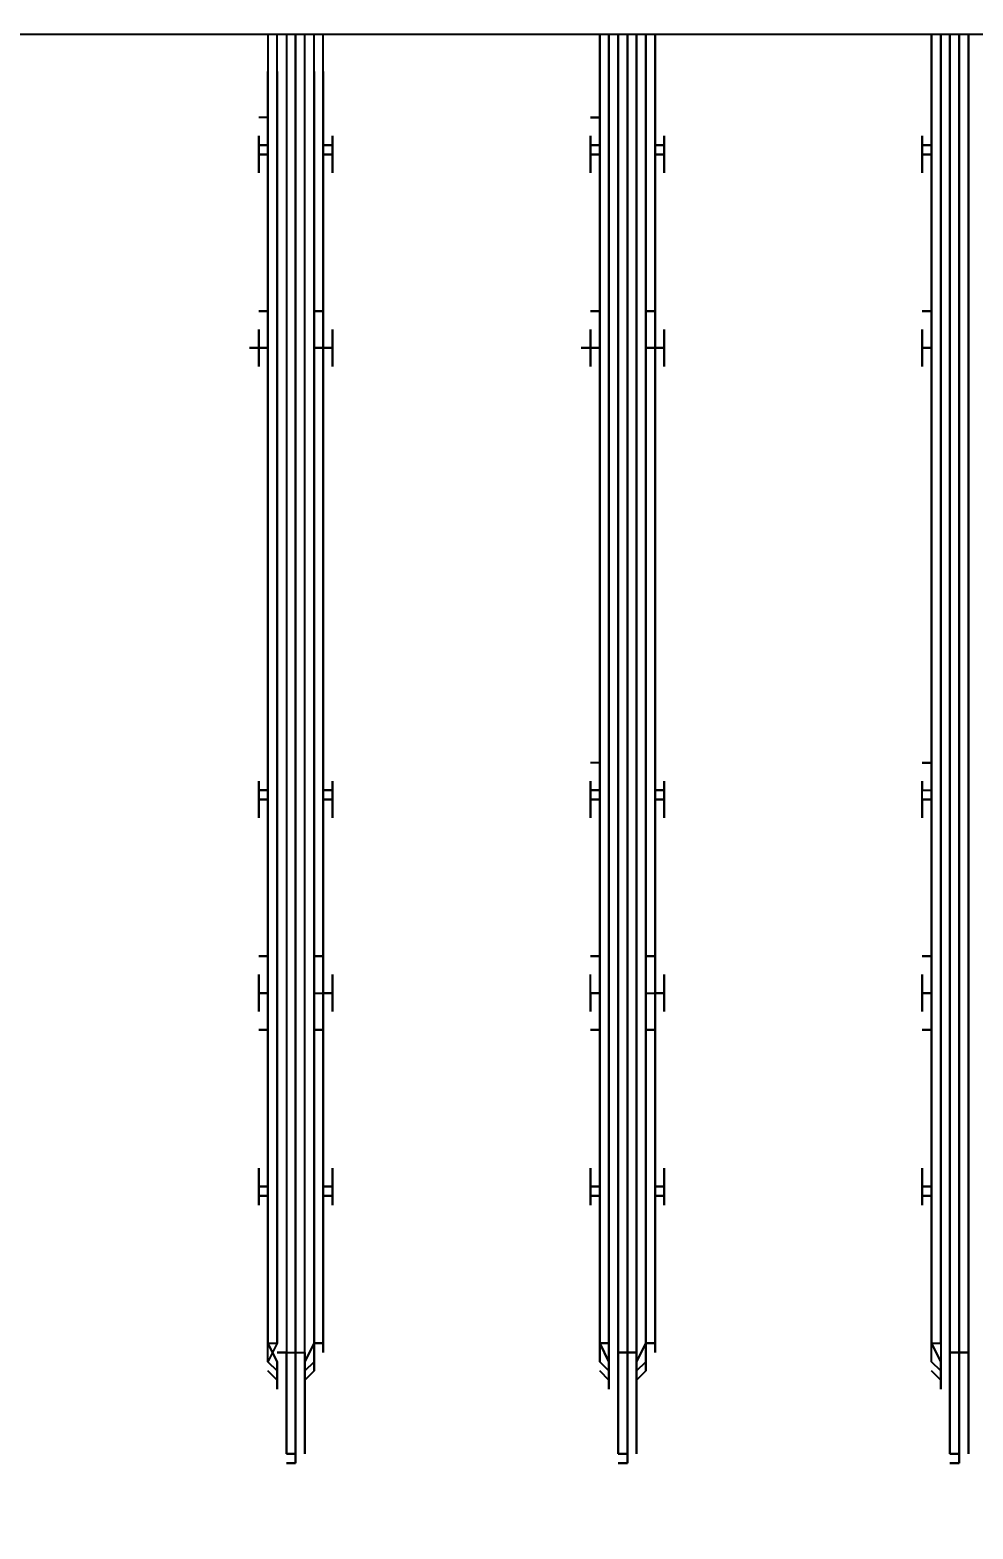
# Model space of a CAD drawing. Header units: metres. Extents: x 531759 to 532148, y 2675314 to 2675634.
# Drawn here: x 531962.0116 to 531962.1531, y 2675489.7794 to 2675490.0044 of the extents above; entities that cross this region are included whole.
import ezdxf

# ---------------------------------------------------------------- set-up
doc = ezdxf.new("R2010")
doc.units = ezdxf.units.M
doc.layers.add('IDT', color=7, linetype='Continuous')
doc.layers.add('MMS Block Numbering', color=7, linetype='Continuous')
doc.styles.add('Adani Regular', font='Adani Regular.ttf')

# ---------------------------------------------------------------- blocks, each defined once
blk = doc.blocks.new('IDT')
at = {"layer": 'IDT', "color": 0, "lineweight": 25}
for p, q in [((13.99486, 15.45292), (13.99486, 15.46813)), ((13.99486, 15.46813), (13.99486, 15.45292)), ((13.99624, 15.45292), (13.99624, 15.46952)), ((13.99624, 15.46952), (13.99624, 15.45292)), ((13.99763, 15.46952), (13.99624, 15.46952)), ((13.99624, 15.46952), (13.99763, 15.46952)), ((13.99624, 15.45292), (13.99624, 15.46952)), ((13.99624, 15.46952), (13.99624, 15.45292)), ((13.99763, 15.46813), (13.99624, 15.46813)), ((13.99624, 15.46813), (13.99763, 15.46813)), ((13.99763, 15.46813), (13.99624, 15.46813)), ((13.99624, 15.46813), (13.99763, 15.46813)), ((13.99763, 15.46813), (13.99763, 15.45292)), ((13.99763, 15.45292), (13.99763, 15.46813)), ((14.04465, 15.45292), (14.04465, 15.46813)), ((14.04465, 15.46813), (14.04465, 15.45292)), ((14.04465, 15.45292), (14.04465, 15.46813)), ((14.04465, 15.46813), (14.04465, 15.45292)), ((14.04604, 15.45292), (14.04604, 15.46952)), ((14.04604, 15.46952), (14.04604, 15.45292)), ((14.04742, 15.46952), (14.04604, 15.46952)), ((14.04604, 15.46952), (14.04742, 15.46952)), ((14.04604, 15.45292), (14.04604, 15.46952)), ((14.04604, 15.46952), (14.04604, 15.45292)), ((14.04604, 15.45292), (14.04604, 15.46952)), ((14.04604, 15.46952), (14.04604, 15.45292)), ((14.04742, 15.46952), (14.04604, 15.46952)), ((14.04604, 15.46952), (14.04742, 15.46952)), ((14.04604, 15.45292), (14.04604, 15.46952)), ((14.04604, 15.46952), (14.04604, 15.45292)), ((14.04742, 15.46813), (14.04604, 15.46813)), ((14.04604, 15.46813), (14.04742, 15.46813)), ((14.04742, 15.46813), (14.04604, 15.46813)), ((14.04604, 15.46813), (14.04742, 15.46813)), ((14.04742, 15.46813), (14.04604, 15.46813)), ((14.04604, 15.46813), (14.04742, 15.46813)), ((14.04742, 15.46813), (14.04604, 15.46813)), ((14.04604, 15.46813), (14.04742, 15.46813)), ((14.04742, 15.46813), (14.04742, 15.45292)), ((14.04742, 15.45292), (14.04742, 15.46813)), ((14.04742, 15.46813), (14.04742, 15.45292)), ((14.04742, 15.45292), (14.04742, 15.46813)), ((14.09445, 15.45292), (14.09445, 15.46813)), ((14.09445, 15.46813), (14.09445, 15.45292)), ((14.09583, 15.45292), (14.09583, 15.46952)), ((14.09583, 15.46952), (14.09583, 15.45292)), ((14.09721, 15.46952), (14.09583, 15.46952)), ((14.09583, 15.46952), (14.09721, 15.46952)), ((14.09583, 15.45292), (14.09583, 15.46952)), ((14.09583, 15.46952), (14.09583, 15.45292)), ((14.09721, 15.46813), (14.09583, 15.46813)), ((14.09583, 15.46813), (14.09721, 15.46813)), ((14.09721, 15.46813), (14.09583, 15.46813)), ((14.09583, 15.46813), (14.09721, 15.46813)), ((14.09721, 15.46813), (14.09721, 15.45292)), ((14.09721, 15.45292), (14.09721, 15.46813)), ((13.99901, 15.4543), (13.99901, 15.45845)), ((13.99901, 15.45845), (13.99901, 15.45707)), ((13.99901, 15.45707), (13.99901, 15.45845)), ((13.99901, 15.45845), (13.99901, 15.4543)), ((13.99901, 15.45707), (14.00039, 15.45569)), ((14.00039, 15.45569), (13.99901, 15.45707)), ((14.04465, 15.45707), (14.04327, 15.45569)), ((14.04465, 15.45707), (14.04327, 15.45569)), ((14.04327, 15.45569), (14.04465, 15.45707)), ((14.04465, 15.45707), (14.04327, 15.45569)), ((14.04465, 15.4543), (14.04465, 15.45845)), ((14.04465, 15.45845), (14.04465, 15.45707)), ((14.04465, 15.4543), (14.04465, 15.45845)), ((14.04465, 15.45845), (14.04465, 15.45707)), ((14.04465, 15.4543), (14.04465, 15.45845)), ((14.04465, 15.45845), (14.04465, 15.4543)), ((14.04465, 15.45707), (14.04465, 15.45845)), ((14.04465, 15.45845), (14.04465, 15.45707)), ((14.0488, 15.4543), (14.0488, 15.45845)), ((14.0488, 15.45845), (14.0488, 15.4543)), ((14.0488, 15.4543), (14.0488, 15.45845)), ((14.0488, 15.45845), (14.0488, 15.45707)), ((14.0488, 15.45707), (14.0488, 15.45845)), ((14.0488, 15.45845), (14.0488, 15.45707)), ((14.0488, 15.45707), (14.0488, 15.45845)), ((14.0488, 15.45845), (14.0488, 15.4543)), ((14.0488, 15.45707), (14.05018, 15.45569)), ((14.05018, 15.45569), (14.0488, 15.45707)), ((14.0488, 15.45707), (14.05018, 15.45569)), ((14.05018, 15.45569), (14.0488, 15.45707)), ((14.09306, 15.45569), (14.09445, 15.45707)), ((14.09445, 15.45707), (14.09306, 15.45569)), ((14.09445, 15.45707), (14.09445, 15.45845)), ((14.09445, 15.45845), (14.09445, 15.4543)), ((14.09445, 15.4543), (14.09445, 15.45845)), ((14.09445, 15.45845), (14.09445, 15.45707)), ((14.0986, 15.4543), (14.0986, 15.45845)), ((14.0986, 15.45845), (14.0986, 15.45707)), ((14.0986, 15.45707), (14.0986, 15.45845)), ((14.0986, 15.45845), (14.0986, 15.4543)), ((14.0986, 15.45707), (14.09998, 15.45569)), ((14.09998, 15.45569), (14.0986, 15.45707)), ((13.99901, 15.45154), (13.99901, 15.45569)), ((13.99901, 15.45569), (14.00039, 15.4543)), ((13.99901, 15.45154), (13.99901, 15.45569)), ((13.99901, 15.45569), (14.00039, 15.4543)), ((14.00039, 15.45154), (13.99901, 15.4543)), ((13.99901, 15.4543), (14.00039, 15.45154)), ((14.00039, 15.4543), (14.00039, 15.45292)), ((14.00039, 15.4543), (14.00039, 15.45292)), ((14.04327, 15.45569), (14.04327, 15.45154)), ((14.04327, 15.45569), (14.04327, 15.45154)), ((14.04327, 15.4543), (14.04465, 15.45569)), ((14.04465, 15.45569), (14.04327, 15.4543)), ((14.04327, 15.45569), (14.04327, 15.45154)), ((14.04327, 15.45154), (14.04327, 15.45569)), ((14.04327, 15.4543), (14.04465, 15.45569)), ((14.04465, 15.45569), (14.04327, 15.4543)), ((14.04327, 15.45154), (14.04465, 15.4543)), ((14.04327, 15.45154), (14.04465, 15.4543)), ((14.04327, 15.45292), (14.04327, 15.4543)), ((14.04327, 15.4543), (14.04327, 15.45292)), ((14.04327, 15.45154), (14.04465, 15.4543)), ((14.04465, 15.4543), (14.04327, 15.45154)), ((14.04327, 15.45292), (14.04327, 15.4543)), ((14.04327, 15.4543), (14.04327, 15.45292)), ((14.0488, 15.45154), (14.0488, 15.45569)), ((14.0488, 15.45569), (14.05018, 15.4543)), ((14.0488, 15.45154), (14.0488, 15.45569)), ((14.0488, 15.45569), (14.05018, 15.4543)), ((14.0488, 15.45569), (14.0488, 15.45154)), ((14.05018, 15.4543), (14.0488, 15.45569)), ((14.0488, 15.45154), (14.0488, 15.45569)), ((14.05018, 15.4543), (14.0488, 15.45569)), ((14.05018, 15.45154), (14.0488, 15.4543)), ((14.0488, 15.4543), (14.05018, 15.45154)), ((14.05018, 15.45154), (14.0488, 15.4543)), ((14.0488, 15.4543), (14.05018, 15.45154)), ((14.05018, 15.4543), (14.05018, 15.45292)), ((14.05018, 15.4543), (14.05018, 15.45292)), ((14.05018, 15.45292), (14.05018, 15.4543)), ((14.05018, 15.45292), (14.05018, 15.4543)), ((14.09306, 15.4543), (14.09445, 15.45569)), ((14.09445, 15.45569), (14.09306, 15.4543)), ((14.09306, 15.45154), (14.09306, 15.45569)), ((14.09306, 15.45569), (14.09306, 15.45154)), ((14.09306, 15.45292), (14.09306, 15.4543)), ((14.09306, 15.4543), (14.09306, 15.45292)), ((14.09445, 15.4543), (14.09306, 15.45154)), ((14.09306, 15.45154), (14.09445, 15.4543)), ((14.09998, 15.4543), (14.0986, 15.45569)), ((14.0986, 15.45569), (14.09998, 15.4543)), ((14.09998, 15.4543), (14.0986, 15.45569)), ((14.0986, 15.45569), (14.09998, 15.4543)), ((14.09998, 15.45154), (14.0986, 15.4543)), ((14.0986, 15.4543), (14.09998, 15.45154)), ((14.0986, 15.45154), (14.09998, 15.4543)), ((14.0986, 15.45154), (14.09998, 15.4543)), ((14.09998, 15.4543), (14.09998, 15.45292)), ((14.09998, 15.4543), (14.09998, 15.45292)), ((13.99486, 15.45292), (13.99624, 15.45292)), ((13.99624, 15.45292), (13.99486, 15.45292)), ((13.99486, 15.45292), (13.99486, 15.25513)), ((13.99486, 15.25513), (13.99486, 15.45292)), ((13.99763, 15.45292), (13.99624, 15.45292)), ((13.99624, 15.45292), (13.99763, 15.45292)), ((13.99763, 15.45292), (13.99624, 15.45292)), ((13.99624, 15.45292), (13.99763, 15.45292)), ((13.99624, 15.25513), (13.99624, 15.45292)), ((13.99624, 15.45292), (13.99624, 15.25513)), ((13.99624, 15.25513), (13.99624, 15.45292)), ((13.99624, 15.45292), (13.99624, 15.25513)), ((13.99763, 15.45292), (13.99763, 15.25513)), ((13.99763, 15.25513), (13.99763, 15.45292)), ((14.00039, 15.45292), (14.00039, 15.45154)), ((14.00039, 15.45292), (14.00039, 15.45154)), ((14.04189, 15.45154), (14.04189, 15.45292)), ((14.04189, 15.45292), (14.04189, 15.45154)), ((14.04189, 15.45154), (14.04189, 15.45292)), ((14.04189, 15.45292), (14.04189, 15.45154)), ((14.04604, 15.45292), (14.04465, 15.45292)), ((14.04465, 15.45292), (14.04465, 15.26066)), ((14.04604, 15.45292), (14.04465, 15.45292)), ((14.04465, 15.45292), (14.04465, 15.25513)), ((14.04465, 15.25513), (14.04465, 15.45292)), ((14.04465, 15.45292), (14.04465, 15.25513)), ((14.04465, 15.45292), (14.04604, 15.45292)), ((14.04604, 15.45292), (14.04465, 15.45292)), ((14.04742, 15.45292), (14.04604, 15.45292)), ((14.04604, 15.45292), (14.04742, 15.45292)), ((14.04742, 15.45292), (14.04604, 15.45292)), ((14.04742, 15.45292), (14.04604, 15.45292)), ((14.04604, 15.45292), (14.04742, 15.45292)), ((14.04742, 15.45292), (14.04604, 15.45292)), ((14.04742, 15.45292), (14.04604, 15.45292)), ((14.04604, 15.45292), (14.04742, 15.45292)), ((14.04604, 15.26066), (14.04604, 15.45292)), ((14.04604, 15.45292), (14.04604, 15.26066)), ((14.04604, 15.25513), (14.04604, 15.45292)), ((14.04604, 15.45292), (14.04604, 15.25513)), ((14.04604, 15.25513), (14.04604, 15.45292)), ((14.04604, 15.45292), (14.04604, 15.25513)), ((14.04604, 15.25513), (14.04604, 15.45292)), ((14.04604, 15.45292), (14.04604, 15.25513)), ((14.04742, 15.25513), (14.04742, 15.45292)), ((14.04742, 15.45292), (14.04742, 15.25513)), ((14.04742, 15.25513), (14.04742, 15.45292)), ((14.04742, 15.26066), (14.04742, 15.45292)), ((14.05018, 15.45292), (14.05018, 15.45154)), ((14.05018, 15.45292), (14.05018, 15.45154)), ((14.05018, 15.45154), (14.05018, 15.45292)), ((14.05018, 15.45292), (14.05018, 15.45154)), ((14.09168, 15.45154), (14.09168, 15.45292)), ((14.09168, 15.45292), (14.09168, 15.45154)), ((14.09583, 15.45292), (14.09445, 15.45292)), ((14.09445, 15.45292), (14.09445, 15.26066)), ((14.09583, 15.45292), (14.09445, 15.45292)), ((14.09445, 15.45292), (14.09445, 15.25513)), ((14.09721, 15.45292), (14.09583, 15.45292)), ((14.09721, 15.45292), (14.09583, 15.45292)), ((14.09583, 15.26066), (14.09583, 15.45292)), ((14.09583, 15.45292), (14.09583, 15.26066)), ((14.09583, 15.25513), (14.09583, 15.45292)), ((14.09583, 15.45292), (14.09583, 15.25513)), ((14.09721, 15.25513), (14.09721, 15.45292)), ((14.09721, 15.45292), (14.0986, 15.45292)), ((14.0986, 15.45292), (14.09721, 15.45292)), ((14.09721, 15.26066), (14.09721, 15.45292)), ((14.09998, 15.45292), (14.09998, 15.45154)), ((14.09998, 15.45292), (14.09998, 15.45154)), ((14.00039, 15.45154), (13.99901, 15.45154)), ((14.00039, 15.45154), (13.99901, 15.45154)), ((13.99901, 15.45154), (13.99901, 15.25513)), ((13.99901, 15.25513), (13.99901, 15.45154)), ((14.00039, 15.25513), (14.00039, 15.45154)), ((14.00039, 15.45154), (14.00039, 15.25513)), ((14.04189, 15.26066), (14.04189, 15.45154)), ((14.04189, 15.45154), (14.04327, 15.45154)), ((14.04327, 15.45154), (14.04189, 15.45154)), ((14.04189, 15.45154), (14.04189, 15.25513)), ((14.04189, 15.45154), (14.04189, 15.25513)), ((14.04189, 15.25513), (14.04189, 15.45154)), ((14.04189, 15.45154), (14.04327, 15.45154)), ((14.04327, 15.45154), (14.04189, 15.45154)), ((14.04327, 15.26066), (14.04327, 15.45154)), ((14.04327, 15.45154), (14.04327, 15.25513)), ((14.04327, 15.25513), (14.04327, 15.45154)), ((14.04327, 15.45154), (14.04327, 15.25513)), ((14.05018, 15.45154), (14.0488, 15.45154)), ((14.05018, 15.45154), (14.0488, 15.45154)), ((14.0488, 15.45154), (14.05018, 15.45154)), ((14.05018, 15.45154), (14.0488, 15.45154)), ((14.0488, 15.26066), (14.0488, 15.45154)), ((14.0488, 15.45154), (14.0488, 15.25513)), ((14.0488, 15.25513), (14.0488, 15.45154)), ((14.0488, 15.45154), (14.0488, 15.25513)), ((14.05018, 15.26066), (14.05018, 15.45154)), ((14.05018, 15.45154), (14.05018, 15.25513)), ((14.05018, 15.25513), (14.05018, 15.45154)), ((14.05018, 15.45154), (14.05018, 15.25513)), ((14.09168, 15.26066), (14.09168, 15.45154)), ((14.09168, 15.45154), (14.09306, 15.45154)), ((14.09306, 15.45154), (14.09168, 15.45154)), ((14.09168, 15.45154), (14.09168, 15.25513)), ((14.09306, 15.26066), (14.09306, 15.45154)), ((14.09306, 15.45154), (14.09306, 15.25513)), ((14.09998, 15.45154), (14.0986, 15.45154)), ((14.09998, 15.45154), (14.0986, 15.45154)), ((14.0986, 15.26066), (14.0986, 15.45154)), ((14.0986, 15.45154), (14.0986, 15.25513)), ((14.09998, 15.25513), (14.09998, 15.45154)), ((14.09998, 15.45154), (14.09998, 15.26066)), ((14.00039, 15.42941), (14.00039, 15.43355)), ((14.00039, 15.43355), (14.00039, 15.42941)), ((14.00039, 15.43217), (14.00039, 15.43079)), ((14.00039, 15.43079), (14.00039, 15.43217)), ((14.04189, 15.42941), (14.04189, 15.43355)), ((14.04189, 15.43355), (14.04189, 15.42941)), ((14.04189, 15.42941), (14.04189, 15.43355)), ((14.04189, 15.43355), (14.04189, 15.42802)), ((14.04189, 15.43079), (14.04189, 15.43217)), ((14.04189, 15.43217), (14.04189, 15.43079)), ((14.04189, 15.43079), (14.04189, 15.43217)), ((14.04189, 15.43217), (14.04189, 15.43079)), ((14.05018, 15.42941), (14.05018, 15.43355)), ((14.05018, 15.43355), (14.05018, 15.42941)), ((14.05018, 15.42941), (14.05018, 15.43355)), ((14.05018, 15.43355), (14.05018, 15.42941)), ((14.05018, 15.43217), (14.05018, 15.43079)), ((14.05018, 15.43079), (14.05018, 15.43217)), ((14.05018, 15.43217), (14.05018, 15.43079)), ((14.05018, 15.43079), (14.05018, 15.43217)), ((14.09168, 15.42941), (14.09168, 15.43355)), ((14.09168, 15.43355), (14.09168, 15.42802)), ((14.09168, 15.43079), (14.09168, 15.43217)), ((14.09168, 15.43217), (14.09168, 15.43079)), ((14.09998, 15.42941), (14.09998, 15.43355)), ((14.09998, 15.43355), (14.09998, 15.42941)), ((14.09998, 15.43217), (14.09998, 15.43079)), ((14.09998, 15.43079), (14.09998, 15.43217)), ((14.00177, 15.42941), (14.00039, 15.42941)), ((14.00039, 15.42941), (14.00039, 15.42387)), ((14.00039, 15.42802), (14.00039, 15.42941)), ((14.00039, 15.42941), (14.00177, 15.42941)), ((14.00177, 15.42941), (14.00039, 15.42941)), ((14.00177, 15.42941), (14.00177, 15.43079)), ((14.00177, 15.43079), (14.00177, 15.42941)), ((14.00177, 15.42941), (14.00177, 15.42802)), ((14.00177, 15.42802), (14.00177, 15.42941)), ((14.0405, 15.42941), (14.0405, 15.43079)), ((14.0405, 15.43079), (14.0405, 15.42941)), ((14.0405, 15.42941), (14.0405, 15.43079)), ((14.0405, 15.43079), (14.0405, 15.42941)), ((14.04189, 15.42941), (14.0405, 15.42941)), ((14.0405, 15.42941), (14.04189, 15.42941)), ((14.0405, 15.42802), (14.0405, 15.42941)), ((14.0405, 15.42941), (14.0405, 15.42802)), ((14.0405, 15.42802), (14.0405, 15.42941)), ((14.0405, 15.42941), (14.0405, 15.42802)), ((14.04189, 15.42941), (14.0405, 15.42941)), ((14.0405, 15.42941), (14.04189, 15.42941)), ((14.04189, 15.42387), (14.04189, 15.42941)), ((14.04189, 15.42802), (14.04189, 15.42941)), ((14.04189, 15.42941), (14.04189, 15.42802)), ((14.05018, 15.42802), (14.05018, 15.42941)), ((14.05018, 15.42941), (14.05157, 15.42941)), ((14.05018, 15.42802), (14.05018, 15.42941)), ((14.05018, 15.42941), (14.05157, 15.42941)), ((14.05157, 15.42941), (14.05018, 15.42941)), ((14.05018, 15.42941), (14.05018, 15.42802)), ((14.05157, 15.42941), (14.05018, 15.42941)), ((14.05018, 15.42941), (14.05018, 15.42802)), ((14.05018, 15.42941), (14.05157, 15.42941)), ((14.05018, 15.42941), (14.05157, 15.42941)), ((14.05157, 15.42941), (14.05157, 15.43079)), ((14.05157, 15.43079), (14.05157, 15.42941)), ((14.05157, 15.42941), (14.05157, 15.43079)), ((14.05157, 15.42941), (14.05157, 15.43079)), ((14.05157, 15.42941), (14.05157, 15.42802)), ((14.05157, 15.42802), (14.05157, 15.42941)), ((14.05157, 15.42941), (14.05157, 15.42802)), ((14.05157, 15.42802), (14.05157, 15.42941)), ((14.0903, 15.42941), (14.0903, 15.43079)), ((14.0903, 15.43079), (14.0903, 15.42941)), ((14.09168, 15.42941), (14.0903, 15.42941)), ((14.0903, 15.42941), (14.09168, 15.42941)), ((14.0903, 15.42802), (14.0903, 15.42941)), ((14.0903, 15.42941), (14.0903, 15.42802)), ((14.09168, 15.42387), (14.09168, 15.42941)), ((14.10136, 15.42941), (14.09998, 15.42941)), ((14.09998, 15.42941), (14.09998, 15.42802)), ((14.09998, 15.42802), (14.09998, 15.42941)), ((14.09998, 15.42941), (14.10136, 15.42941)), ((14.09998, 15.42941), (14.10136, 15.42941)), ((14.10136, 15.43079), (14.10136, 15.42941)), ((14.10136, 15.42941), (14.10136, 15.43079)), ((14.10136, 15.42802), (14.10136, 15.42941)), ((14.10136, 15.42941), (14.10136, 15.42802)), ((14.00177, 15.42802), (14.00039, 15.42802)), ((14.00039, 15.42802), (14.00177, 15.42802)), ((14.00039, 15.42387), (14.00039, 15.42802)), ((14.00177, 15.42526), (14.00177, 15.42802)), ((14.00177, 15.42802), (14.00177, 15.42526)), ((14.0405, 15.42526), (14.0405, 15.42802)), ((14.0405, 15.42802), (14.0405, 15.42526)), ((14.04189, 15.42802), (14.0405, 15.42802)), ((14.0405, 15.42802), (14.04189, 15.42802)), ((14.04189, 15.42802), (14.0405, 15.42802)), ((14.0405, 15.42802), (14.04189, 15.42802)), ((14.0405, 15.42526), (14.0405, 15.42802)), ((14.0405, 15.42802), (14.0405, 15.42526)), ((14.04189, 15.42802), (14.04189, 15.42387)), ((14.04189, 15.42802), (14.04189, 15.42387)), ((14.04189, 15.42387), (14.04189, 15.42802)), ((14.05157, 15.42802), (14.05018, 15.42802)), ((14.05018, 15.42802), (14.05018, 15.42387)), ((14.05018, 15.42387), (14.05018, 15.42802)), ((14.05018, 15.42802), (14.05157, 15.42802)), ((14.05157, 15.42802), (14.05018, 15.42802)), ((14.05018, 15.42802), (14.05018, 15.42387)), ((14.05018, 15.42387), (14.05018, 15.42802)), ((14.05018, 15.42802), (14.05157, 15.42802)), ((14.05157, 15.42526), (14.05157, 15.42802)), ((14.05157, 15.42802), (14.05157, 15.42526)), ((14.05157, 15.42526), (14.05157, 15.42802)), ((14.05157, 15.42802), (14.05157, 15.42526)), ((14.0903, 15.42526), (14.0903, 15.42802)), ((14.0903, 15.42802), (14.0903, 15.42526)), ((14.09168, 15.42802), (14.0903, 15.42802)), ((14.0903, 15.42802), (14.09168, 15.42802)), ((14.09168, 15.42802), (14.09168, 15.42387)), ((14.09998, 15.42802), (14.10136, 15.42802)), ((14.10136, 15.42802), (14.09998, 15.42802)), ((14.09998, 15.42802), (14.09998, 15.42387)), ((14.09998, 15.42387), (14.09998, 15.42802)), ((14.10136, 15.42802), (14.10136, 15.42526)), ((14.10136, 15.42526), (14.10136, 15.42802)), ((14.00039, 15.42526), (14.00039, 15.42387)), ((14.00039, 15.42387), (14.00039, 15.42526)), ((14.04189, 15.42387), (14.04189, 15.42526)), ((14.04189, 15.42526), (14.04189, 15.42387)), ((14.04189, 15.42387), (14.04189, 15.42526)), ((14.04189, 15.42526), (14.04189, 15.42387)), ((14.05018, 15.42387), (14.05018, 15.42526)), ((14.05018, 15.42526), (14.05018, 15.42387)), ((14.05018, 15.42387), (14.05018, 15.42526)), ((14.05018, 15.42526), (14.05018, 15.42387)), ((14.09168, 15.42387), (14.09168, 15.42526)), ((14.09168, 15.42526), (14.09168, 15.42387)), ((14.09998, 15.42526), (14.09998, 15.42387)), ((14.09998, 15.42387), (14.09998, 15.42526)), ((14.00177, 15.40451), (14.00039, 15.40451)), ((14.00039, 15.40451), (14.00177, 15.40451)), ((14.00039, 15.39898), (14.00039, 15.40313)), ((14.00039, 15.40313), (14.00039, 15.40174)), ((14.00039, 15.40174), (14.00039, 15.40313)), ((14.00039, 15.40313), (14.00039, 15.39898)), ((14.04327, 15.40451), (14.04189, 15.40451)), ((14.04189, 15.40451), (14.04327, 15.40451)), ((14.04327, 15.40451), (14.04189, 15.40451)), ((14.04189, 15.40451), (14.04327, 15.40451)), ((14.04189, 15.40174), (14.04189, 15.40313)), ((14.04189, 15.40313), (14.04189, 15.40174)), ((14.04189, 15.39898), (14.04189, 15.40313)), ((14.04189, 15.40313), (14.04189, 15.40174)), ((14.04189, 15.40174), (14.04189, 15.40313)), ((14.04189, 15.40313), (14.04189, 15.39898)), ((14.04189, 15.39898), (14.04189, 15.40313)), ((14.04189, 15.40313), (14.04189, 15.39898)), ((14.05157, 15.40451), (14.05018, 15.40451)), ((14.05018, 15.40451), (14.05157, 15.40451)), ((14.05157, 15.40451), (14.05018, 15.40451)), ((14.05018, 15.40451), (14.05157, 15.40451)), ((14.05018, 15.40174), (14.05018, 15.40313)), ((14.05018, 15.39898), (14.05018, 15.40313)), ((14.05018, 15.40313), (14.05018, 15.39898)), ((14.05018, 15.40174), (14.05018, 15.40313)), ((14.05018, 15.40313), (14.05018, 15.40174)), ((14.05018, 15.40174), (14.05018, 15.40313)), ((14.05018, 15.39898), (14.05018, 15.40313)), ((14.05018, 15.40313), (14.05018, 15.39898)), ((14.09306, 15.40451), (14.09168, 15.40451)), ((14.09168, 15.40451), (14.09306, 15.40451)), ((14.09168, 15.39898), (14.09168, 15.40313)), ((14.09168, 15.40313), (14.09168, 15.40174)), ((14.09168, 15.40174), (14.09168, 15.40313)), ((14.09168, 15.40313), (14.09168, 15.39898)), ((14.10136, 15.40451), (14.09998, 15.40451)), ((14.09998, 15.40451), (14.10136, 15.40451)), ((14.09998, 15.40313), (14.09998, 15.40174)), ((14.09998, 15.40174), (14.09998, 15.40313)), ((14.09998, 15.39898), (14.09998, 15.40313)), ((14.09998, 15.40313), (14.09998, 15.39898)), ((14.00177, 15.39898), (14.00177, 15.40174)), ((14.00177, 15.40174), (14.00177, 15.39898)), ((14.0405, 15.39898), (14.0405, 15.40174)), ((14.0405, 15.40174), (14.0405, 15.39898)), ((14.0405, 15.39898), (14.0405, 15.40174)), ((14.0405, 15.40174), (14.0405, 15.39898)), ((14.05157, 15.40174), (14.05157, 15.39898)), ((14.05157, 15.40174), (14.05157, 15.39898)), ((14.05157, 15.39898), (14.05157, 15.40174)), ((14.05157, 15.40174), (14.05157, 15.39898)), ((14.0903, 15.39898), (14.0903, 15.40174)), ((14.0903, 15.40174), (14.0903, 15.39898)), ((14.10136, 15.39898), (14.10136, 15.40174)), ((14.10136, 15.40174), (14.10136, 15.39898)), ((14.00039, 15.39483), (14.00039, 15.39898)), ((14.00039, 15.39898), (14.00177, 15.39898)), ((14.00177, 15.39898), (14.00039, 15.39898)), ((14.00039, 15.39898), (14.00039, 15.39483)), ((14.00177, 15.39898), (14.00039, 15.39898)), ((14.00039, 15.39898), (14.00177, 15.39898)), ((14.00039, 15.39898), (14.00177, 15.39898)), ((14.00177, 15.39898), (14.00039, 15.39898)), ((14.00177, 15.39621), (14.00177, 15.39898)), ((14.00177, 15.39898), (14.00177, 15.39621)), ((14.0405, 15.39898), (14.0405, 15.39621)), ((14.04189, 15.39898), (14.0405, 15.39898)), ((14.0405, 15.39898), (14.04189, 15.39898)), ((14.04189, 15.39898), (14.0405, 15.39898)), ((14.0405, 15.39898), (14.04189, 15.39898)), ((14.0405, 15.39898), (14.0405, 15.39621)), ((14.04189, 15.39898), (14.0405, 15.39898)), ((14.0405, 15.39898), (14.0405, 15.39621)), ((14.0405, 15.39621), (14.0405, 15.39898)), ((14.0405, 15.39898), (14.04189, 15.39898)), ((14.04189, 15.39898), (14.0405, 15.39898)), ((14.0405, 15.39898), (14.04189, 15.39898)), ((14.04189, 15.39483), (14.04189, 15.39898)), ((14.04189, 15.39898), (14.04189, 15.39483)), ((14.04327, 15.39898), (14.04189, 15.39898)), ((14.04189, 15.39898), (14.04189, 15.39483)), ((14.04189, 15.39483), (14.04189, 15.39898)), ((14.05018, 15.39898), (14.05018, 15.39483)), ((14.05018, 15.39483), (14.05018, 15.39898)), ((14.05018, 15.39898), (14.05157, 15.39898)), ((14.05157, 15.39898), (14.05018, 15.39898)), ((14.05018, 15.39898), (14.05157, 15.39898)), ((14.05157, 15.39898), (14.05018, 15.39898)), ((14.05018, 15.39898), (14.05157, 15.39898)), ((14.05157, 15.39898), (14.05018, 15.39898)), ((14.05018, 15.39898), (14.05018, 15.39483)), ((14.05018, 15.39483), (14.05018, 15.39898)), ((14.05018, 15.39898), (14.05157, 15.39898)), ((14.05157, 15.39898), (14.05018, 15.39898)), ((14.05018, 15.39898), (14.05157, 15.39898)), ((14.05157, 15.39898), (14.05018, 15.39898)), ((14.05018, 15.39898), (14.05157, 15.39898)), ((14.05157, 15.39898), (14.05018, 15.39898)), ((14.05018, 15.39898), (14.05157, 15.39898)), ((14.05157, 15.39898), (14.05018, 15.39898)), ((14.05157, 15.39898), (14.05018, 15.39898)), ((14.05018, 15.39898), (14.05157, 15.39898)), ((14.05157, 15.39898), (14.05157, 15.39621)), ((14.05157, 15.39898), (14.05157, 15.39621)), ((14.05157, 15.39898), (14.05157, 15.39621)), ((14.05157, 15.39898), (14.05157, 15.39621)), ((14.09168, 15.39898), (14.0903, 15.39898)), ((14.0903, 15.39898), (14.0903, 15.39621)), ((14.0903, 15.39621), (14.0903, 15.39898)), ((14.0903, 15.39898), (14.09168, 15.39898)), ((14.09168, 15.39898), (14.0903, 15.39898)), ((14.0903, 15.39898), (14.09168, 15.39898)), ((14.09306, 15.39898), (14.09168, 15.39898)), ((14.09168, 15.39898), (14.09168, 15.39483)), ((14.09168, 15.39483), (14.09168, 15.39898)), ((14.10136, 15.39898), (14.09998, 15.39898)), ((14.09998, 15.39898), (14.10136, 15.39898)), ((14.10136, 15.39898), (14.09998, 15.39898)), ((14.09998, 15.39898), (14.09998, 15.39483)), ((14.09998, 15.39483), (14.09998, 15.39898)), ((14.09998, 15.39898), (14.10136, 15.39898)), ((14.10136, 15.39898), (14.09998, 15.39898)), ((14.09998, 15.39898), (14.10136, 15.39898)), ((14.10136, 15.39898), (14.09998, 15.39898)), ((14.09998, 15.39898), (14.10136, 15.39898)), ((14.10136, 15.39621), (14.10136, 15.39898)), ((14.10136, 15.39898), (14.10136, 15.39621)), ((14.00039, 15.39483), (14.00039, 15.39621)), ((14.00039, 15.39621), (14.00039, 15.39483)), ((14.04189, 15.39483), (14.04189, 15.39621)), ((14.04189, 15.39621), (14.04189, 15.39483)), ((14.04189, 15.39483), (14.04189, 15.39621)), ((14.04189, 15.39621), (14.04189, 15.39483)), ((14.05018, 15.39483), (14.05018, 15.39621)), ((14.05018, 15.39483), (14.05018, 15.39621)), ((14.05018, 15.39621), (14.05018, 15.39483)), ((14.05018, 15.39483), (14.05018, 15.39621)), ((14.09168, 15.39483), (14.09168, 15.39621)), ((14.09168, 15.39621), (14.09168, 15.39483)), ((14.09998, 15.39621), (14.09998, 15.39483)), ((14.09998, 15.39483), (14.09998, 15.39621)), ((14.00177, 15.39344), (14.00039, 15.39344)), ((14.00039, 15.39344), (14.00177, 15.39344)), ((14.04327, 15.39344), (14.04189, 15.39344)), ((14.04189, 15.39344), (14.04327, 15.39344)), ((14.04327, 15.39344), (14.04189, 15.39344)), ((14.04189, 15.39344), (14.04327, 15.39344)), ((14.05157, 15.39344), (14.05018, 15.39344)), ((14.05018, 15.39344), (14.05157, 15.39344)), ((14.05157, 15.39344), (14.05018, 15.39344)), ((14.05018, 15.39344), (14.05157, 15.39344)), ((14.09306, 15.39344), (14.09168, 15.39344)), ((14.09168, 15.39344), (14.09306, 15.39344)), ((14.10136, 15.39344), (14.09998, 15.39344)), ((14.09998, 15.39344), (14.10136, 15.39344)), ((14.00039, 15.36993), (14.00039, 15.37408)), ((14.00039, 15.37408), (14.00039, 15.3727)), ((14.00039, 15.3727), (14.00039, 15.37408)), ((14.00039, 15.37408), (14.00039, 15.36993)), ((14.04189, 15.36993), (14.04189, 15.37408)), ((14.04189, 15.37408), (14.04189, 15.3727)), ((14.04189, 15.3727), (14.04189, 15.37408)), ((14.04189, 15.37408), (14.04189, 15.36993)), ((14.04189, 15.3727), (14.04189, 15.37408)), ((14.04189, 15.37408), (14.04189, 15.36993)), ((14.04189, 15.36993), (14.04189, 15.37408)), ((14.04189, 15.37408), (14.04189, 15.3727)), ((14.05018, 15.37408), (14.05018, 15.36993)), ((14.05018, 15.36993), (14.05018, 15.37408)), ((14.05018, 15.37408), (14.05018, 15.3727)), ((14.05018, 15.3727), (14.05018, 15.37408)), ((14.05018, 15.36993), (14.05018, 15.37408)), ((14.05018, 15.37408), (14.05018, 15.3727)), ((14.05018, 15.3727), (14.05018, 15.37408)), ((14.05018, 15.37408), (14.05018, 15.36993)), ((14.09168, 15.3727), (14.09168, 15.37408)), ((14.09168, 15.37408), (14.09168, 15.36993)), ((14.09168, 15.36993), (14.09168, 15.37408)), ((14.09168, 15.37408), (14.09168, 15.3727)), ((14.09998, 15.37408), (14.09998, 15.3727)), ((14.09998, 15.3727), (14.09998, 15.37408)), ((14.09998, 15.36993), (14.09998, 15.37408)), ((14.09998, 15.37408), (14.09998, 15.36993)), ((14.00177, 15.36993), (14.00177, 15.3727)), ((14.00177, 15.3727), (14.00177, 15.36993)), ((14.0405, 15.36993), (14.0405, 15.3727)), ((14.0405, 15.3727), (14.0405, 15.36993)), ((14.0405, 15.36993), (14.0405, 15.3727)), ((14.0405, 15.3727), (14.0405, 15.36993)), ((14.05157, 15.36993), (14.05157, 15.3727)), ((14.05157, 15.3727), (14.05157, 15.36993)), ((14.05157, 15.36993), (14.05157, 15.3727)), ((14.05157, 15.3727), (14.05157, 15.36993)), ((14.0903, 15.36993), (14.0903, 15.3727)), ((14.0903, 15.3727), (14.0903, 15.36993)), ((14.10136, 15.36993), (14.10136, 15.3727)), ((14.10136, 15.3727), (14.10136, 15.36993)), ((14.00177, 15.36993), (14.00039, 15.36993)), ((14.00039, 15.36993), (14.00177, 15.36993)), ((14.00039, 15.36855), (14.00039, 15.36993)), ((14.00039, 15.36993), (14.00177, 15.36993)), ((14.00039, 15.36855), (14.00039, 15.36993)), ((14.00039, 15.36993), (14.00177, 15.36993)), ((14.00177, 15.36993), (14.00177, 15.36855)), ((14.00177, 15.36993), (14.00177, 15.36855)), ((14.04189, 15.36993), (14.0405, 15.36993)), ((14.0405, 15.36993), (14.04189, 15.36993)), ((14.0405, 15.36855), (14.0405, 15.36993)), ((14.0405, 15.36993), (14.0405, 15.36855)), ((14.04189, 15.36993), (14.0405, 15.36993)), ((14.0405, 15.36993), (14.04189, 15.36993)), ((14.0405, 15.36855), (14.0405, 15.36993)), ((14.0405, 15.36993), (14.0405, 15.36855)), ((14.04189, 15.36993), (14.04189, 15.36855)), ((14.04189, 15.36855), (14.04189, 15.36993)), ((14.04189, 15.36855), (14.04189, 15.36993)), ((14.04189, 15.36993), (14.04189, 15.36855)), ((14.05018, 15.36993), (14.05157, 15.36993)), ((14.05157, 15.36993), (14.05018, 15.36993)), ((14.05157, 15.36993), (14.05018, 15.36993)), ((14.05018, 15.36993), (14.05157, 15.36993)), ((14.05157, 15.36993), (14.05018, 15.36993)), ((14.05018, 15.36993), (14.05157, 15.36993)), ((14.05018, 15.36855), (14.05018, 15.36993)), ((14.05018, 15.36993), (14.05018, 15.36855)), ((14.05018, 15.3644), (14.05018, 15.36993)), ((14.05018, 15.36993), (14.05018, 15.36855)), ((14.05018, 15.36993), (14.05157, 15.36993)), ((14.05157, 15.36993), (14.05157, 15.36855)), ((14.05157, 15.36993), (14.05157, 15.36855)), ((14.05157, 15.36855), (14.05157, 15.36993)), ((14.05157, 15.36993), (14.05157, 15.36855)), ((14.0903, 15.36855), (14.0903, 15.36993)), ((14.0903, 15.36993), (14.0903, 15.36855)), ((14.09168, 15.36993), (14.0903, 15.36993)), ((14.0903, 15.36993), (14.09168, 15.36993)), ((14.09168, 15.36993), (14.09168, 15.36855)), ((14.09168, 15.36855), (14.09168, 15.36993)), ((14.09998, 15.36855), (14.09998, 15.36993)), ((14.09998, 15.36993), (14.10136, 15.36993)), ((14.10136, 15.36993), (14.09998, 15.36993)), ((14.09998, 15.36993), (14.09998, 15.3644)), ((14.10136, 15.36993), (14.09998, 15.36993)), ((14.09998, 15.36993), (14.10136, 15.36993)), ((14.10136, 15.36855), (14.10136, 15.36993)), ((14.10136, 15.36993), (14.10136, 15.36855)), ((14.00039, 15.3644), (14.00039, 15.36855)), ((14.00177, 15.36855), (14.00039, 15.36855)), ((14.00039, 15.36855), (14.00039, 15.3644)), ((14.00177, 15.36855), (14.00039, 15.36855)), ((14.00039, 15.36716), (14.00039, 15.36578)), ((14.00039, 15.36578), (14.00039, 15.36716)), ((14.00177, 15.36716), (14.00177, 15.36855)), ((14.00177, 15.36855), (14.00177, 15.36716)), ((14.04189, 15.36855), (14.0405, 15.36855)), ((14.0405, 15.36855), (14.04189, 15.36855)), ((14.0405, 15.36855), (14.04189, 15.36855)), ((14.04189, 15.36855), (14.0405, 15.36855)), ((14.0405, 15.36716), (14.0405, 15.36855)), ((14.0405, 15.36855), (14.0405, 15.36716)), ((14.0405, 15.36855), (14.0405, 15.36716)), ((14.0405, 15.36855), (14.0405, 15.36716)), ((14.04189, 15.36855), (14.04189, 15.3644)), ((14.04189, 15.3644), (14.04189, 15.36855)), ((14.04189, 15.36855), (14.04189, 15.3644)), ((14.04189, 15.3644), (14.04189, 15.36855)), ((14.04189, 15.36578), (14.04189, 15.36716)), ((14.04189, 15.36716), (14.04189, 15.36578)), ((14.04189, 15.36578), (14.04189, 15.36716)), ((14.04189, 15.36716), (14.04189, 15.36578)), ((14.05157, 15.36855), (14.05018, 15.36855)), ((14.05157, 15.36855), (14.05018, 15.36855)), ((14.05018, 15.36855), (14.05157, 15.36855)), ((14.05157, 15.36855), (14.05018, 15.36855)), ((14.05018, 15.36855), (14.05018, 15.3644)), ((14.05018, 15.3644), (14.05018, 15.36855)), ((14.05018, 15.36855), (14.05018, 15.3644)), ((14.05018, 15.36716), (14.05018, 15.36578)), ((14.05018, 15.36578), (14.05018, 15.36716)), ((14.05018, 15.36716), (14.05018, 15.36578)), ((14.05018, 15.36578), (14.05018, 15.36716)), ((14.05157, 15.36716), (14.05157, 15.36855)), ((14.05157, 15.36855), (14.05157, 15.36716)), ((14.05157, 15.36855), (14.05157, 15.36716)), ((14.05157, 15.36716), (14.05157, 15.36855)), ((14.0903, 15.36716), (14.0903, 15.36855)), ((14.0903, 15.36855), (14.0903, 15.36716)), ((14.09168, 15.36855), (14.0903, 15.36855)), ((14.0903, 15.36855), (14.09168, 15.36855)), ((14.09168, 15.3644), (14.09168, 15.36855)), ((14.09168, 15.36855), (14.09168, 15.3644)), ((14.09168, 15.36578), (14.09168, 15.36716)), ((14.09168, 15.36716), (14.09168, 15.36578)), ((14.09998, 15.3644), (14.09998, 15.36855)), ((14.09998, 15.36855), (14.10136, 15.36855)), ((14.10136, 15.36855), (14.09998, 15.36855)), ((14.09998, 15.36716), (14.09998, 15.36578)), ((14.09998, 15.36578), (14.09998, 15.36716)), ((14.10136, 15.36716), (14.10136, 15.36855)), ((14.10136, 15.36855), (14.10136, 15.36716)), ((14.00177, 15.3644), (14.00039, 15.3644)), ((14.00039, 15.3644), (14.00177, 15.3644)), ((14.05018, 15.3644), (14.05157, 15.3644)), ((14.00039, 15.30216), (14.00039, 15.30769)), ((14.00039, 15.30769), (14.00039, 15.30216)), ((14.00039, 15.3063), (14.00039, 15.30492)), ((14.00039, 15.30492), (14.00039, 15.3063)), ((14.04189, 15.30216), (14.04189, 15.30769)), ((14.04189, 15.30769), (14.04189, 15.30216)), ((14.04189, 15.30216), (14.04189, 15.30769)), ((14.04189, 15.30769), (14.04189, 15.30216)), ((14.04189, 15.30492), (14.04189, 15.3063)), ((14.04189, 15.3063), (14.04189, 15.30492)), ((14.04189, 15.30492), (14.04189, 15.3063)), ((14.04189, 15.3063), (14.04189, 15.30492)), ((14.05018, 15.30216), (14.05018, 15.30769)), ((14.05018, 15.30769), (14.05018, 15.30216)), ((14.05018, 15.30216), (14.05018, 15.30769)), ((14.05018, 15.30216), (14.05018, 15.30769)), ((14.05018, 15.3063), (14.05018, 15.30492)), ((14.05018, 15.30492), (14.05018, 15.3063)), ((14.05018, 15.3063), (14.05018, 15.30492)), ((14.05018, 15.30492), (14.05018, 15.3063)), ((14.09168, 15.30216), (14.09168, 15.30769)), ((14.09168, 15.30769), (14.09168, 15.30216)), ((14.09168, 15.30492), (14.09168, 15.3063)), ((14.09168, 15.3063), (14.09168, 15.30492)), ((14.09998, 15.30216), (14.09998, 15.30769)), ((14.09998, 15.30769), (14.09998, 15.30216)), ((14.09998, 15.3063), (14.09998, 15.30492)), ((14.09998, 15.30492), (14.09998, 15.3063)), ((14.00177, 15.30216), (14.00177, 15.30492)), ((14.00177, 15.30492), (14.00177, 15.30216)), ((14.0405, 15.30216), (14.0405, 15.30492)), ((14.0405, 15.30492), (14.0405, 15.30216)), ((14.0405, 15.30216), (14.0405, 15.30492)), ((14.0405, 15.30492), (14.0405, 15.30216)), ((14.05157, 15.30216), (14.05157, 15.30492)), ((14.05157, 15.30492), (14.05157, 15.30216)), ((14.05157, 15.30492), (14.05157, 15.30216)), ((14.05157, 15.30492), (14.05157, 15.30216)), ((14.0903, 15.30216), (14.0903, 15.30492)), ((14.0903, 15.30492), (14.0903, 15.30216)), ((14.10136, 15.30216), (14.10136, 15.30492)), ((14.10136, 15.30492), (14.10136, 15.30216)), ((14.00177, 15.30216), (14.00039, 15.30216)), ((14.00039, 15.30216), (14.00177, 15.30216)), ((14.00039, 15.29801), (14.00039, 15.30216)), ((14.00039, 15.30216), (14.00177, 15.30216)), ((14.00177, 15.30216), (14.00039, 15.30216)), ((14.00039, 15.30216), (14.00039, 15.29801)), ((14.00039, 15.30216), (14.00177, 15.30216)), ((14.00177, 15.30216), (14.00039, 15.30216)), ((14.00039, 15.30216), (14.00177, 15.30216)), ((14.00177, 15.30216), (14.00177, 15.29939)), ((14.00177, 15.29939), (14.00177, 15.30216)), ((14.0405, 15.29939), (14.0405, 15.30216)), ((14.0405, 15.30216), (14.04189, 15.30216)), ((14.04189, 15.30216), (14.0405, 15.30216)), ((14.0405, 15.30216), (14.0405, 15.29939)), ((14.04189, 15.30216), (14.0405, 15.30216)), ((14.0405, 15.30216), (14.04189, 15.30216)), ((14.04189, 15.30216), (14.0405, 15.30216)), ((14.0405, 15.30216), (14.04189, 15.30216)), ((14.0405, 15.29939), (14.0405, 15.30216)), ((14.0405, 15.30216), (14.04189, 15.30216)), ((14.04189, 15.30216), (14.0405, 15.30216)), ((14.0405, 15.30216), (14.0405, 15.29939)), ((14.04189, 15.30216), (14.0405, 15.30216)), ((14.04189, 15.30216), (14.04327, 15.30216)), ((14.04327, 15.30216), (14.04189, 15.30216)), ((14.04189, 15.30216), (14.04189, 15.29801)), ((14.04189, 15.29801), (14.04189, 15.30216)), ((14.04189, 15.30216), (14.04327, 15.30216)), ((14.04327, 15.30216), (14.04189, 15.30216)), ((14.04189, 15.30216), (14.04189, 15.29801)), ((14.04189, 15.29801), (14.04189, 15.30216)), ((14.05018, 15.29801), (14.05018, 15.30216)), ((14.05018, 15.30216), (14.05157, 15.30216)), ((14.05157, 15.30216), (14.05018, 15.30216)), ((14.05018, 15.30216), (14.05018, 15.29801)), ((14.05018, 15.30216), (14.05157, 15.30216)), ((14.05157, 15.30216), (14.05018, 15.30216)), ((14.05018, 15.30216), (14.05157, 15.30216)), ((14.05157, 15.30216), (14.05018, 15.30216)), ((14.05018, 15.30216), (14.05157, 15.30216)), ((14.05157, 15.30216), (14.05018, 15.30216)), ((14.05018, 15.30216), (14.05018, 15.29801)), ((14.05018, 15.29801), (14.05018, 15.30216)), ((14.05018, 15.30216), (14.05157, 15.30216)), ((14.05157, 15.30216), (14.05018, 15.30216)), ((14.05157, 15.30216), (14.05018, 15.30216)), ((14.05018, 15.30216), (14.05157, 15.30216)), ((14.05157, 15.30216), (14.05018, 15.30216)), ((14.05157, 15.30216), (14.05157, 15.29939)), ((14.05157, 15.29939), (14.05157, 15.30216)), ((14.05157, 15.30216), (14.05295, 15.30216)), ((14.05157, 15.30216), (14.05295, 15.30216)), ((14.05295, 15.30216), (14.05157, 15.30216)), ((14.05157, 15.29939), (14.05157, 15.30216)), ((14.05157, 15.30216), (14.05157, 15.29939)), ((14.09168, 15.30216), (14.0903, 15.30216)), ((14.0903, 15.30216), (14.09168, 15.30216)), ((14.0903, 15.30216), (14.09168, 15.30216)), ((14.09168, 15.30216), (14.0903, 15.30216)), ((14.0903, 15.30216), (14.0903, 15.29939)), ((14.0903, 15.29939), (14.0903, 15.30216)), ((14.0903, 15.30216), (14.09168, 15.30216)), ((14.09168, 15.30216), (14.09168, 15.29801)), ((14.09168, 15.29801), (14.09168, 15.30216)), ((14.09168, 15.30216), (14.09306, 15.30216)), ((14.09306, 15.30216), (14.09168, 15.30216)), ((14.09998, 15.29801), (14.09998, 15.30216)), ((14.09998, 15.30216), (14.10136, 15.30216)), ((14.10136, 15.30216), (14.09998, 15.30216)), ((14.09998, 15.30216), (14.09998, 15.29801)), ((14.10136, 15.30216), (14.09998, 15.30216)), ((14.09998, 15.30216), (14.10136, 15.30216)), ((14.10136, 15.30216), (14.09998, 15.30216)), ((14.09998, 15.30216), (14.10136, 15.30216)), ((14.10274, 15.30216), (14.10136, 15.30216)), ((14.10136, 15.30216), (14.10136, 15.29939)), ((14.10136, 15.29939), (14.10136, 15.30216)), ((14.10136, 15.30216), (14.10274, 15.30216)), ((14.00039, 15.29939), (14.00039, 15.29801)), ((14.00039, 15.29801), (14.00039, 15.29939)), ((14.04189, 15.29939), (14.04189, 15.29801)), ((14.04189, 15.29801), (14.04189, 15.29939)), ((14.04189, 15.29939), (14.04189, 15.29801)), ((14.04189, 15.29939), (14.04189, 15.29801)), ((14.05018, 15.29939), (14.05018, 15.29801)), ((14.05018, 15.29801), (14.05018, 15.29939)), ((14.05018, 15.29801), (14.05018, 15.29939)), ((14.05018, 15.29939), (14.05018, 15.29801)), ((14.09168, 15.29801), (14.09168, 15.29939)), ((14.09168, 15.29939), (14.09168, 15.29801)), ((14.09998, 15.29939), (14.09998, 15.29801)), ((14.09998, 15.29801), (14.09998, 15.29939)), ((14.00177, 15.29662), (14.00039, 15.29662)), ((14.00039, 15.29662), (14.00177, 15.29662)), ((14.04327, 15.29662), (14.04189, 15.29662)), ((14.04189, 15.29662), (14.04327, 15.29662)), ((14.04327, 15.29662), (14.04189, 15.29662)), ((14.04189, 15.29662), (14.04327, 15.29662)), ((14.05157, 15.29662), (14.05018, 15.29662)), ((14.05018, 15.29662), (14.05157, 15.29662)), ((14.05157, 15.29662), (14.05018, 15.29662)), ((14.05018, 15.29662), (14.05157, 15.29662)), ((14.09306, 15.29662), (14.09168, 15.29662)), ((14.09168, 15.29662), (14.09306, 15.29662)), ((14.10136, 15.29662), (14.09998, 15.29662)), ((14.09998, 15.29662), (14.10136, 15.29662)), ((14.00039, 15.27726), (14.00039, 15.27588)), ((14.00039, 15.27588), (14.00039, 15.27726)), ((14.00039, 15.27311), (14.00039, 15.27726)), ((14.00039, 15.27726), (14.00039, 15.27311)), ((14.04189, 15.27311), (14.04189, 15.27726)), ((14.04189, 15.27726), (14.04189, 15.27588)), ((14.04189, 15.27588), (14.04189, 15.27726)), ((14.04189, 15.27726), (14.04189, 15.27173)), ((14.04189, 15.27588), (14.04189, 15.27726)), ((14.04189, 15.27726), (14.04189, 15.27311)), ((14.04189, 15.27311), (14.04189, 15.27726)), ((14.04189, 15.27726), (14.04189, 15.27588)), ((14.05018, 15.27311), (14.05018, 15.27726)), ((14.05018, 15.27726), (14.05018, 15.27588)), ((14.05018, 15.27588), (14.05018, 15.27726)), ((14.05018, 15.27726), (14.05018, 15.27311)), ((14.05018, 15.27311), (14.05018, 15.27726)), ((14.05018, 15.27588), (14.05018, 15.27726)), ((14.05018, 15.27311), (14.05018, 15.27726)), ((14.05018, 15.27588), (14.05018, 15.27726)), ((14.09168, 15.27311), (14.09168, 15.27726)), ((14.09168, 15.27726), (14.09168, 15.27588)), ((14.09168, 15.27588), (14.09168, 15.27726)), ((14.09168, 15.27726), (14.09168, 15.27173)), ((14.09998, 15.27726), (14.09998, 15.27588)), ((14.09998, 15.27588), (14.09998, 15.27726)), ((14.09998, 15.27311), (14.09998, 15.27726)), ((14.09998, 15.27726), (14.09998, 15.27311)), ((14.00177, 15.27311), (14.00177, 15.27588)), ((14.00177, 15.27588), (14.00177, 15.27311)), ((14.0405, 15.27311), (14.0405, 15.27588)), ((14.0405, 15.27588), (14.0405, 15.27311)), ((14.0405, 15.27311), (14.0405, 15.27588)), ((14.0405, 15.27588), (14.0405, 15.27311)), ((14.05157, 15.27311), (14.05157, 15.27588)), ((14.05157, 15.27588), (14.05157, 15.27311)), ((14.05157, 15.27588), (14.05157, 15.27311)), ((14.05157, 15.27588), (14.05157, 15.27311)), ((14.0903, 15.27311), (14.0903, 15.27588)), ((14.0903, 15.27588), (14.0903, 15.27311)), ((14.10136, 15.27311), (14.10136, 15.27588)), ((14.10136, 15.27588), (14.10136, 15.27311)), ((14.00177, 15.27311), (14.00039, 15.27311)), ((14.00039, 15.27311), (14.00177, 15.27311)), ((14.00177, 15.27311), (14.00039, 15.27311)), ((14.00039, 15.27311), (14.00039, 15.26758)), ((14.00039, 15.26758), (14.00039, 15.27311)), ((14.00039, 15.27311), (14.00177, 15.27311)), ((14.00177, 15.27173), (14.00177, 15.27311)), ((14.00177, 15.27311), (14.00177, 15.27173)), ((14.04189, 15.27311), (14.0405, 15.27311)), ((14.0405, 15.27311), (14.04189, 15.27311)), ((14.0405, 15.27311), (14.0405, 15.27173)), ((14.0405, 15.27173), (14.0405, 15.27311)), ((14.0405, 15.27311), (14.0405, 15.27173)), ((14.0405, 15.27173), (14.0405, 15.27311)), ((14.04189, 15.27311), (14.0405, 15.27311)), ((14.0405, 15.27311), (14.04189, 15.27311)), ((14.04189, 15.27173), (14.04189, 15.27311)), ((14.04189, 15.27311), (14.04189, 15.27173)), ((14.04189, 15.27173), (14.04189, 15.27311)), ((14.05157, 15.27311), (14.05018, 15.27311)), ((14.05018, 15.27311), (14.05157, 15.27311)), ((14.05018, 15.27311), (14.05157, 15.27311)), ((14.05018, 15.27311), (14.05157, 15.27311)), ((14.05157, 15.27311), (14.05018, 15.27311)), ((14.05018, 15.27311), (14.05018, 15.27173)), ((14.05157, 15.27311), (14.05018, 15.27311)), ((14.05018, 15.27311), (14.05018, 15.27173)), ((14.05018, 15.26758), (14.05018, 15.27311)), ((14.05018, 15.27311), (14.05018, 15.27173)), ((14.05018, 15.27311), (14.05157, 15.27311)), ((14.05018, 15.27311), (14.05157, 15.27311)), ((14.05157, 15.27173), (14.05157, 15.27311)), ((14.05157, 15.27173), (14.05157, 15.27311)), ((14.05157, 15.27173), (14.05157, 15.27311)), ((14.05157, 15.27311), (14.05157, 15.27173)), ((14.0903, 15.27173), (14.0903, 15.27311)), ((14.0903, 15.27311), (14.0903, 15.27173)), ((14.09168, 15.27311), (14.0903, 15.27311)), ((14.0903, 15.27311), (14.09168, 15.27311)), ((14.09168, 15.27173), (14.09168, 15.27311)), ((14.10136, 15.27311), (14.09998, 15.27311)), ((14.09998, 15.27311), (14.10136, 15.27311)), ((14.10136, 15.27311), (14.09998, 15.27311)), ((14.09998, 15.27311), (14.09998, 15.26758)), ((14.09998, 15.27173), (14.09998, 15.27311)), ((14.09998, 15.27311), (14.10136, 15.27311)), ((14.10136, 15.27173), (14.10136, 15.27311)), ((14.10136, 15.27311), (14.10136, 15.27173)), ((14.00039, 15.27173), (14.00177, 15.27173)), ((14.00177, 15.27173), (14.00039, 15.27173)), ((14.00039, 15.27034), (14.00039, 15.26896)), ((14.00039, 15.26896), (14.00039, 15.27034)), ((14.00177, 15.27173), (14.00177, 15.27034)), ((14.00177, 15.27034), (14.00177, 15.27173)), ((14.0405, 15.27173), (14.04189, 15.27173)), ((14.04189, 15.27173), (14.0405, 15.27173)), ((14.0405, 15.27173), (14.04189, 15.27173)), ((14.04189, 15.27173), (14.0405, 15.27173)), ((14.0405, 15.27034), (14.0405, 15.27173)), ((14.0405, 15.27173), (14.0405, 15.27034)), ((14.0405, 15.27034), (14.0405, 15.27173)), ((14.0405, 15.27173), (14.0405, 15.27034)), ((14.04189, 15.26758), (14.04189, 15.27173)), ((14.04189, 15.27173), (14.04189, 15.26758)), ((14.04189, 15.27173), (14.04189, 15.26758)), ((14.04189, 15.26758), (14.04189, 15.27173)), ((14.04189, 15.26896), (14.04189, 15.27034)), ((14.04189, 15.27034), (14.04189, 15.26896)), ((14.04189, 15.26896), (14.04189, 15.27034)), ((14.04189, 15.27034), (14.04189, 15.26896)), ((14.05018, 15.27173), (14.05157, 15.27173)), ((14.05018, 15.27173), (14.05018, 15.26758)), ((14.05018, 15.27173), (14.05018, 15.26758)), ((14.05018, 15.26758), (14.05018, 15.27173)), ((14.05018, 15.27173), (14.05157, 15.27173)), ((14.05157, 15.27173), (14.05018, 15.27173)), ((14.05018, 15.27173), (14.05157, 15.27173)), ((14.05018, 15.27034), (14.05018, 15.26896)), ((14.05018, 15.26896), (14.05018, 15.27034)), ((14.05018, 15.27034), (14.05018, 15.26896)), ((14.05018, 15.26896), (14.05018, 15.27034)), ((14.05157, 15.27034), (14.05157, 15.27173)), ((14.05157, 15.27173), (14.05157, 15.27034)), ((14.05157, 15.27034), (14.05157, 15.27173)), ((14.05157, 15.27173), (14.05157, 15.27034)), ((14.09168, 15.27173), (14.0903, 15.27173)), ((14.0903, 15.27173), (14.09168, 15.27173)), ((14.0903, 15.27034), (14.0903, 15.27173)), ((14.0903, 15.27173), (14.0903, 15.27034)), ((14.09168, 15.26758), (14.09168, 15.27173)), ((14.09168, 15.27173), (14.09168, 15.26758)), ((14.09168, 15.26896), (14.09168, 15.27034)), ((14.09168, 15.27034), (14.09168, 15.26896)), ((14.09998, 15.27173), (14.10136, 15.27173)), ((14.09998, 15.26758), (14.09998, 15.27173)), ((14.10136, 15.27173), (14.09998, 15.27173)), ((14.09998, 15.27034), (14.09998, 15.26896)), ((14.09998, 15.26896), (14.09998, 15.27034)), ((14.10136, 15.27173), (14.10136, 15.27034)), ((14.10136, 15.27034), (14.10136, 15.27173)), ((14.05018, 15.26758), (14.05157, 15.26758)), ((14.05157, 15.26758), (14.05018, 15.26758)), ((14.09998, 15.26758), (14.10136, 15.26758)), ((13.87591, 15.25513), (14.34065, 15.25513))]:
    blk.add_line(p, q, dxfattribs=at)

msp = doc.modelspace()

# ---------------------------------------------------------------- block references
at = {"layer": 'IDT', "color": 8, "rotation": 180}
msp.add_blockref('IDT', (531976.14728, 2675505.25885), dxfattribs=at)

# ---------------------------------------------------------------- texts
at = {"layer": 'MMS Block Numbering', "insert": (531974.14681, 2675479.97056), "char_height": 7.5, "attachment_point": 5, "style": 'Adani Regular'}
msp.add_mtext_dynamic_manual_height_columns('A16c-\\PBL-02', width=41.5353798, gutter_width=1, heights=[0], dxfattribs=at)

doc.saveas('drawing.dxf')
